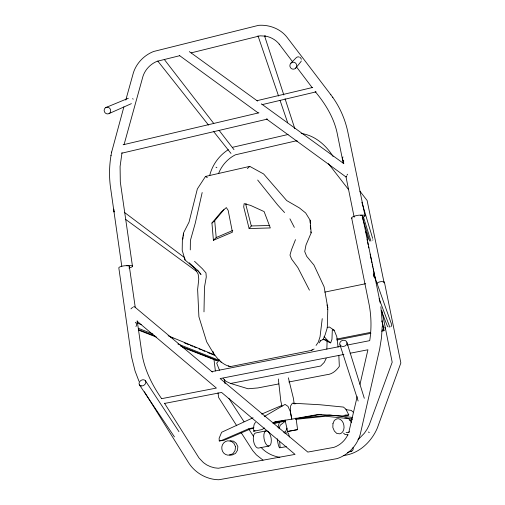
<?xml version="1.0" encoding="UTF-8"?>
<svg xmlns="http://www.w3.org/2000/svg" width="505" height="505" viewBox="0 0 505 505"><rect width="100%" height="100%" fill="white"/><g stroke="black" fill="none" stroke-linecap="round" stroke-linejoin="round"><path stroke-width="0.76" d="M190.284 249.912L190.391 240.5L195.246 223.254L202.177 192.525M203.988 311.863L204.481 287.162L206.274 277.03L205.971 272.908L202.309 268.685L194.52 261.306M327.795 309.249L327.303 327.695L325.113 334.853L323.017 339.808M382.209 326.533L381.521 337.479L379.678 348.974L360.349 433.934C357.313 445.353 348.336 454.942 337.094 458.609L218.873 479.75C206.621 479.592 194.804 472.787 188.378 462.378L144.373 391.76M326.849 349.138L327.107 341.355L323.56 339.259L319.949 340.989M322.24 318.642L320.037 336.784L318.289 342.194L316.054 345.42M246.055 203.547L245.878 204.822L251.294 225.956L249.11 228.55L243.694 206.892L244.149 203.648L250.524 205.383L264.109 211.582L270.314 227.944L249.11 228.55M111.024 155.395C109.314 165.583 109.067 176.018 110.355 186.269L121.768 266.211M182.842 239.073L183.062 237.609M183.283 236.144L183.618 233.948M327.53 309.426L327.802 307.886L324.109 286.796L313.952 265.062L306.686 256.319L304.723 251.553L305.973 245.051L311.168 232.868L310.108 220.193L305.689 212.996L299.351 207.89L286.701 200.573L263.635 173.972L249.779 166.379L205.497 176.447L197.354 188.927L189.034 222.124L183.567 232.837L182.368 240.203L182.191 250.246L185.026 259.961L195.094 268.673L198.168 274.146L198.774 279.113L197.625 289.447L198.907 316.768L206.69 341.866C212.681 351.644 218.053 363.568 230.255 366.624L311.25 350.438L314.142 348.999M111.573 152.358L123.889 106.871M110.967 155.736L111.637 152.03M122.014 152.655L120.083 166.511L120.304 181.939L132.455 266.204M357.168 396.633L348.734 432.659M359.989 384.343L367.918 349.769L350.123 353.235M209.67 175.62C212.245 165.002 219.075 155.471 228.342 149.676M124.066 144.594L142.953 76.369C145.156 69.576 150.528 63.958 157.131 61.294L179.73 55.701M277.99 427.312L279.347 422.42M125.783 100.078L133.421 72.669C136.533 63.049 144.228 55.165 153.608 51.491L258.592 25.332C269.298 24.537 280.578 28.779 287.162 37.458L330.876 94.795M286.404 446.641L279.745 447.796L280.079 446.786L279.631 441.408M278.994 428.821L280.224 425.204L285.66 420.93L273.401 423.72M327.107 341.355L330.661 342.876L331.962 339.259L332.309 329.942L334.165 330.232L336.778 336.633L338.098 347.124M295.501 239.635L291.511 249.704L289.99 255.094L291.549 259.014L297.855 267.581L309.426 290.16M287.023 428.139L285.546 431.788L283.614 432.204M218.577 173.512C221.651 165.507 227.723 158.69 235.38 154.82L295.564 140.983L297.477 141.091M326.192 358.373L324.267 362.331L320.656 366.03L230.646 383.465L226.082 381.395L223.065 378.453M342.99 156.929L342.63 157.636A3.118 2.948 -22.9 0 0 343.217 160.527L343.823 161.019M135.933 326.533L136.312 325.813A3.099 2.916 -62.2 0 0 135.877 322.809L135.327 322.285M347.882 434.691C345.136 440.537 340.023 445.246 333.906 447.367L307.81 452.082L220.13 378.554L343.93 354.441M255.442 422.268L254.122 424.503L253.592 427.356L253.737 431.251L261.956 429.578L264.607 428.006M319.236 342.908L320.549 340.705M295.633 68.238A3.51 3.428 -85.7 0 0 294.289 62.317A3.51 3.428 -85.7 0 0 289.952 66.49A3.51 3.428 -85.7 0 0 295.633 68.238L300.904 61.692A3.163 3.08 -83.7 0 0 301.239 60.941M219.448 359.85L216.689 363.145L219.467 370.197M211.942 223.046L221.367 211.829L226.322 207.593L228.146 210.326L232.445 232.18L213.413 240.285L211.942 223.046L214.701 220.685L223.961 209.67M290.949 63.125L296.189 57.734A3.163 3.08 -83.7 0 1 298.398 56.869L299.194 57.002M376.686 283.419L378.573 282.245A4.103 1.42 -11.1 0 1 381.603 281.594L383.996 281.853A3.92 1.363 -11.1 0 1 384.337 282.863M213.413 240.285L216.203 237.552L232.786 230.444M247.374 168.569L249.779 166.379M357.95 439.767L364.313 433.29L367.185 429.042L369.281 424.812L392.189 362.218L381.913 310.714M268.969 446.041L270.573 444.88C272.157 440.423 271.147 435.316 268.288 431.598L266.356 430.803L255.883 432.924A7.531 3.548 79.4 0 0 253.523 440.871A7.531 3.548 79.4 0 0 258.44 448.08L268.969 446.041A7.575 3.491 79.2 0 1 264.077 438.776A7.575 3.491 79.2 0 1 266.356 430.803M264.292 416.518L285.072 404.391L288.002 406.386L290.413 411.771L291.814 419.163L318.611 414.403L341.999 416.019L348.81 414.895L345.811 409.075L343.432 407.074L320.094 404.757L292.363 403.186L290.59 405.957L290.356 411.777L291.808 419.169L275.231 421.707L273.243 422.887M253.737 431.251L255.057 430.468M311.25 350.438L312.355 349.807M285.054 420.027L287.616 431.472L297.578 429.629L296.037 417.976M297.578 429.629L287.616 431.472M348.81 414.895L348.115 415.262L345.029 415.041M349.668 420.45L351.051 419.794A6.893 5.789 74.6 0 1 352.597 419.762M109.13 113.537A3.421 3.219 57 0 0 109.004 107.71A3.421 3.219 57 0 0 104.144 110.45A3.421 3.219 57 0 0 109.13 113.537L131.395 103.645M253.043 417.78L221.644 432.255L219.132 438.226L219.252 440.941L223.917 440.347L250.404 428.96L253.472 428.259M261.659 414.081L281.765 405.465M105.715 107.597L128.358 98.254M347.333 452.543L351.77 451.079M191.18 52.867L260.037 35.83L265.649 36.145L265.302 36.082C270.895 37.017 276.153 40.034 279.581 44.585L279.221 44.131L292.439 61.578M257.013 100.672L312.715 87.453M219.252 440.941L221.96 440.297L248.618 428.795L253.939 427.59M262.019 104.661L316.117 91.859M123.144 144.771L258.932 112.804M121.781 153.192L267.536 119.073M232.458 147.334L288.065 134.494M272.934 423.291L284.328 420.709L273.71 422.363M384.084 282.636L367.091 200.447L359.901 191.161M324.791 292.105L365.721 283.709M336.734 339.063L370.638 332.372M382.19 330.087L383.737 329.784L384.015 330.706L381.698 331.16M336.936 339.991L370.891 333.294M211.847 371.611L340.313 346.417M347.282 345.048L369.723 340.648C371.566 328.856 371.383 316.761 369.224 305.033L351.669 218.04M383.97 282.649L384.311 282.585M161.499 398.691L216.399 388.074L137.013 321.136M164.491 403.451L221.6 392.454L295.046 454.386L218.337 468.249L214.556 467.826L210.49 466.683L206.665 464.878L203.414 462.586L198.976 457.928L164.478 403.192M278.766 383.926L257.897 387.941L248.031 388.762L230.646 383.465M288.822 381.995L326.703 374.716C332.202 374.312 336.292 370.638 339.341 366.346L338.836 355.495M352.054 418.512L350.603 418.784L325.51 416.272L295.412 419.39M327.133 327.429L329.411 327.019L334.165 330.232M343.211 455.548C358.664 454.02 371.465 441.9 377.349 427.981L400.856 362.956L384.488 282.472M321.199 414.315L297.71 418.456L329.872 415.072L352.597 417.427M284.807 433.214L287.762 432.709L288.418 433.309L289.517 436.964M251.294 225.956L269.739 225.482M229.99 440.903L233.499 441.155L236.283 443.346L237.874 446.673L237.438 450.372L235.5 453.44L232.268 454.936A6.982 6.691 -85.3 0 1 229.415 454.879M293.481 403.52L295.81 403.76M346.108 432.507L347.573 432.684A7.405 5.505 80.8 0 0 349.599 431.724M348.128 434.874L345.054 434.489L343.533 433.145M345.912 409.656L351.259 410.401L353.039 412.067M279.846 457.271L278.362 457.044C271.791 455.725 265.573 452.411 261.066 447.411M301.138 133.446C314.823 135.353 325.959 145.061 333.073 156.474M323.56 339.259L327.234 340.181L330.661 342.876M228.279 365.879L230.255 366.624M138.364 329.55L155.117 336.128M180.683 346.159L217.889 360.753M138.338 330.03L156.664 337.188M183.05 347.497L216.771 360.671M138.326 328.294L152.977 334.108M177.867 343.974L218.905 360.248M170.81 337.327L173.013 338.23M184.577 342.983L188.965 344.789M190.372 345.37L192.588 346.278M193.996 346.859L196.211 347.768M199.071 348.942L201.293 349.858M202.694 350.432L204.916 351.347M207.763 352.522L214.29 355.198M136.83 322.834L141.204 324.639M168.108 335.749L214.776 355.015M215.982 167.18L216.872 167.698M368.385 432.015L369.332 432.577M205.497 176.447L207.309 177.665M262.998 460.137L256.37 454.853L252.696 450.574L241.005 432.394M189.318 51.611L257.575 101.095M261.369 103.847L343.873 163.664M179.439 55.506L258.175 112.918M266.362 118.89L346.039 176.99M125.663 219.404L196.647 271.419M124.369 212.346L184.476 257.575M134.576 306.819L212.435 372.103M189.217 262.783L197.891 270.712L201.034 274.48L197.449 270.093M219.145 360.21L221.171 362.262M284.567 212.561L277.756 205.081L257.676 180.045M324.096 336.507L327.234 340.181M157.806 61.08L208.527 125.095M213.407 131.249L230.968 153.413M328.433 163.607L348.595 189.646M164.283 59.432L213.798 123.51M219.088 130.353L233.985 149.644M296.688 67.184L312.267 87.75M315.139 91.538C325.656 104.068 334.474 118.536 337.491 134.822L343.255 163.304M332.587 97.137C340.092 107.628 345.3 119.723 347.901 132.348L365.008 215.711M330.573 94.397L332.883 97.541M139.468 384.943L174.433 436.863M145.402 380.751L178.953 431.649M228.967 398.533L243.984 421.681M248.706 428.96L253.422 436.238M236.776 425.797L218.596 397.429L218.027 392.757M161.587 398.597C151.734 384.425 143.837 368.492 141.589 351.202L137.196 320.827M289.914 218.835L294.346 227.383M138.989 381.269L135.043 370.929L131.477 356.606L118.826 267.915A5.309 1.275 -7.9 0 1 124.381 265.8A5.309 1.275 -7.9 0 1 129.23 266.697M381.307 310.733L387.322 325.99A2.291 2.26 4.1 0 0 388.105 326.868M310.758 231.808L311.168 232.868M379.078 298.707L389.828 327.202M373.896 274.467L391.621 324.545M257.992 35.798L278.564 96.038M280.073 100.438L287.705 122.816M384.848 327.392L385.372 328.932M264.538 35.823L283.829 94.972M285.047 98.715L294.813 128.668M339.979 344.827L358.146 401.008M342.516 159.17L343.722 162.913M365.847 231.82L368.252 239.313M362.23 217.238L369.78 241.087M346.979 342.642A3.693 3.055 -16.6 0 1 341.954 346.348A3.693 3.055 -16.6 0 1 341.14 341.096A3.693 3.055 -16.6 0 1 346.979 342.642L364.307 398.287M363.411 216.942L370.916 241.087M361.851 202.234L372.639 238.379M326.981 304.906L327.802 307.886M288.361 377.816L293.462 398.546L294.181 403.987M281.986 406.291L280.793 400.951L278.35 378.971M367.072 239.42L367.394 240.961M367.716 242.507L368.202 244.824M368.524 246.364L368.846 247.911M370.14 254.084L371.92 262.581M372.242 264.121L372.886 267.208M373.208 268.755L375.31 278.792M362.375 215.73L380.227 302.994M346.007 176.895L354.175 217.251M382.026 320.707L384.015 330.706M382.045 321.3L383.737 329.784M184.773 258.434L185.026 259.961M129.318 266.356L135.283 307.583M380.871 306.756L382.203 322.051M224.548 379.798L225.034 383.686M213.022 351.505L213.394 354.624M213.962 359.289L215.382 370.967M214.701 220.685L216.203 237.552M310.108 220.193L310.228 223.147M310.316 225.363L310.461 229.055M132.657 98.57A3.087 2.916 59.2 0 1 133.137 99.214M299.926 57.343A3.163 3.08 -83.7 0 1 301.296 59.306M344.738 417.837A7.405 5.505 80.9 0 1 351.291 422.54M279.745 447.796A6.628 0.985 80.4 0 1 277.636 441.522A6.628 0.985 80.4 0 1 277.245 438.782M126.869 265.744A5.296 1.269 -8 0 1 132.361 266.047A5.296 1.269 -8 0 1 128.914 267.966M360.639 215.288A5.467 1.376 -11.8 0 1 364.907 215.547A5.467 1.376 -11.8 0 1 362.691 217.421M351.979 218.337A5.479 1.382 -11.7 0 1 356.574 215.559A5.479 1.382 -11.7 0 1 362.3 216.115M130.94 308.89A4.715 1.578 -49.3 0 1 132.657 307.412M133.44 306.964A4.715 1.578 -49.3 0 1 134.096 306.762M391.665 325.132A2.291 2.26 4.1 0 1 390.895 326.684M352.951 447.607A2.62 2.557 64.6 0 1 351.139 451.281M372.905 239.698A2.235 2.165 -17 0 1 372.791 240.254M346.449 176.756A4.779 1.161 -53.9 0 1 346.638 176.062M347.017 175.184A4.779 1.161 -53.9 0 1 347.566 174.2M332.959 423.588L332.839 427.489L334.36 431.049L336.803 433.454L339.732 433.82A7.474 5.511 81 0 0 343.855 425.115A7.474 5.511 81.1 0 0 336.904 418.828L334.342 420.368L332.959 423.588M235.519 446.679L235.077 450.422L233.114 453.534L229.844 455.049A7.064 6.773 -85 0 1 221.878 449.185A7.064 6.767 -84.9 0 1 227.547 440.846L231.094 441.099L233.916 443.321L235.519 446.679M374.053 276.873L373.429 273.792A3.219 3.144 -14.4 0 1 374.053 276.873M113.758 209.203L113.745 209.215A2.992 2.759 -50.5 0 0 114.149 212.043L113.758 209.203M141.52 385.953A3.63 2.828 -34.4 0 0 145.73 381.414A3.63 2.828 -34.4 0 0 140.068 381.18A3.63 2.828 -34.4 0 0 141.52 385.953"/></g></svg>
